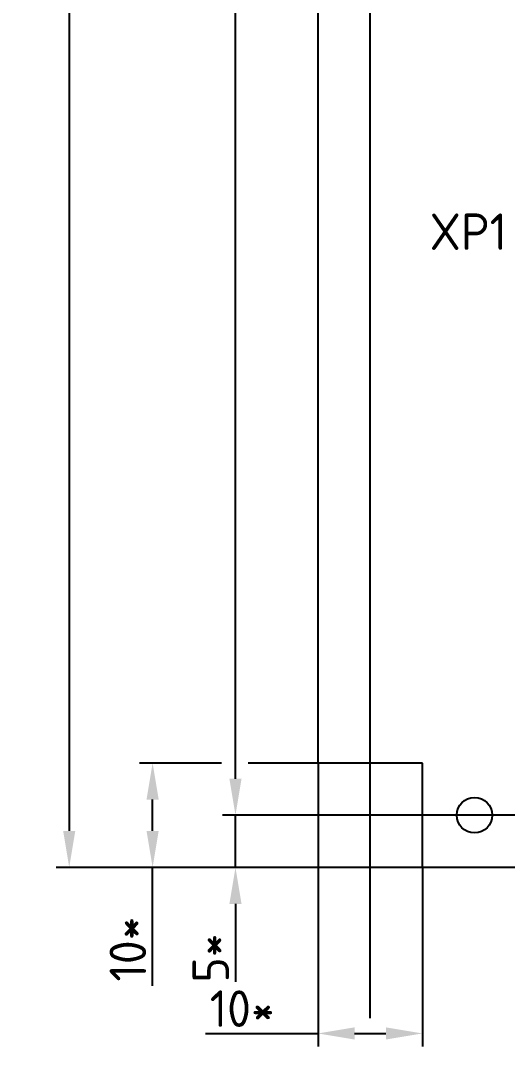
# Model space of a CAD drawing. Extents: x -34 to 51106, y -14166 to 1700.
# Drawn here: x 1425.5 to 1472.2, y -1.4 to 96.9 of the extents above; entities that cross this region are included whole.
import ezdxf

# ---------------------------------------------------------------- set-up
doc = ezdxf.new("R2010")
doc.units = 0
doc.linetypes.add('ACAD_ISO04W100', pattern=[30, 24, -3, 0, -3])
doc.linetypes.add('СПЛОШНАЯ', pattern=[0])
doc.layers.get('0').update_dxf_attribs({"linetype": 'CONTINUOUS'})
doc.layers.get('DEFPOINTS').update_dxf_attribs({"linetype": 'CONTINUOUS'})
doc.layers.add('РАЗМЕРЫ', color=2, linetype='CONTINUOUS')
doc.layers.add('ТЕКСТ', color=4, linetype='CONTINUOUS')
doc.styles.add('GOST_TYPE_B', font='GOST_B.TTF', dxfattribs={"height": 3.5})
doc.dimstyles.new('GOST', dxfattribs={"dimscale": 0, "dimtxt": 3.5, "dimasz": 3.5, "dimexe": 1.25, "dimexo": 0, "dimtad": 1, "dimdec": 3, "dimtxsty": 'GOST_TYPE_B', "dimcen": 5, "dimazin": 3, "dimtm": 1e-09, "dimtfac": 0.75, "dimtdec": 3, "dimtmove": 0, "dimatfit": 3, "dimtolj": 1})

# ---------------------------------------------------------------- blocks, each defined once
blk = doc.blocks.new('*D334')
at = {"layer": 'DEFPOINTS', "color": 0, "linetype": 'CONTINUOUS'}
for p in [(1446.085, 20.721), (1469.013, 20.721), (1464.013, 15.721)]:
    blk.add_point(p, dxfattribs=at)
at = {"layer": 'РАЗМЕРЫ', "color": 0, "linetype": 'СПЛОШНАЯ'}
for p, q in [((1446.085, 24.221), (1446.085, 27.721)), ((1446.085, 15.721), (1446.085, 20.721)), ((1464.013, 15.721), (1444.835, 15.721)), ((1446.085, 12.221), (1446.085, 8.721))]:
    blk.add_line(p, q, dxfattribs=at)
at = {"layer": 'РАЗМЕРЫ', "color": 0}
blk.add_line((1469.013, 20.721), (1444.835, 20.721), dxfattribs=at)
at = {"layer": 'РАЗМЕРЫ', "color": 0, "linetype": 'CONTINUOUS'}
for points in [[(1445.502, 24.221), (1446.669, 24.221), (1446.085, 20.721)], [(1445.502, 12.221), (1446.669, 12.221), (1446.085, 15.721)]]:
    blk.add_solid(points, dxfattribs=at)
at = {"layer": 'РАЗМЕРЫ', "color": 0, "linetype": 'CONTINUOUS', "insert": (1443.71, 7.028), "char_height": 3.5, "attachment_point": 5, "rotation": 90, "style": 'GOST_TYPE_B'}
blk.add_mtext('\\A1;5*', dxfattribs=at)
blk = doc.blocks.new('*D335')
at = {"layer": 'DEFPOINTS', "color": 0, "linetype": 'CONTINUOUS'}
for p in [(1459.013, 215.721), (1454.013, 205.721), (1459.013, 1.279)]:
    blk.add_point(p, dxfattribs=at)
at = {"layer": 'РАЗМЕРЫ', "color": 0, "linetype": 'СПЛОШНАЯ'}
for p, q in [((1454.013, 205.721), (1454.013, 216.971)), ((1450.513, 215.721), (1447.013, 215.721)), ((1454.013, 215.721), (1459.013, 215.721)), ((1462.513, 215.721), (1466.013, 215.721))]:
    blk.add_line(p, q, dxfattribs=at)
at = {"layer": 'РАЗМЕРЫ', "color": 0}
blk.add_line((1459.013, 1.279), (1459.013, 216.971), dxfattribs=at)
at = {"layer": 'РАЗМЕРЫ', "color": 0, "linetype": 'CONTINUOUS'}
for points in [[(1450.513, 216.304), (1450.513, 215.137), (1454.013, 215.721)], [(1462.513, 216.304), (1462.513, 215.137), (1459.013, 215.721)]]:
    blk.add_solid(points, dxfattribs=at)
at = {"layer": 'РАЗМЕРЫ', "color": 0, "linetype": 'CONTINUOUS', "insert": (1444.532, 218.371), "char_height": 3.5, "attachment_point": 5, "style": 'GOST_TYPE_B'}
blk.add_mtext('\\A1;5*', dxfattribs=at)
blk = doc.blocks.new('*D336')
at = {"layer": 'DEFPOINTS', "color": 0, "linetype": 'CONTINUOUS'}
for p in [(1454.013, 205.721), (1430.138, 15.721), (1437.214, 15.721)]:
    blk.add_point(p, dxfattribs=at)
at = {"layer": 'РАЗМЕРЫ', "color": 0, "linetype": 'СПЛОШНАЯ'}
for p, q in [((1454.013, 205.721), (1428.888, 205.721)), ((1430.138, 202.221), (1430.138, 19.221))]:
    blk.add_line(p, q, dxfattribs=at)
at = {"layer": 'РАЗМЕРЫ', "color": 0}
blk.add_line((1437.214, 15.721), (1428.888, 15.721), dxfattribs=at)
at = {"layer": 'РАЗМЕРЫ', "color": 0, "linetype": 'CONTINUOUS'}
for points in [[(1429.554, 202.221), (1430.721, 202.221), (1430.138, 205.721)], [(1429.554, 19.221), (1430.721, 19.221), (1430.138, 15.721)]]:
    blk.add_solid(points, dxfattribs=at)
at = {"layer": 'РАЗМЕРЫ', "color": 0, "linetype": 'CONTINUOUS', "insert": (1427.763, 110.721), "char_height": 3.5, "attachment_point": 5, "rotation": 90, "style": 'GOST_TYPE_B'}
blk.add_mtext('\\A1;190*', dxfattribs=at)
blk = doc.blocks.new('*D337')
at = {"layer": 'DEFPOINTS', "color": 0, "linetype": 'CONTINUOUS'}
for p in [(1438.138, 25.721), (1444.739, 25.721), (1454.013, 15.721)]:
    blk.add_point(p, dxfattribs=at)
at = {"layer": 'РАЗМЕРЫ', "color": 0}
blk.add_line((1444.739, 25.721), (1436.888, 25.721), dxfattribs=at)
at = {"layer": 'РАЗМЕРЫ', "color": 0, "linetype": 'СПЛОШНАЯ'}
for p, q in [((1438.138, 19.221), (1438.138, 22.221)), ((1454.013, 15.721), (1436.888, 15.721)), ((1438.138, 4.375), (1438.138, 15.721))]:
    blk.add_line(p, q, dxfattribs=at)
at = {"layer": 'РАЗМЕРЫ', "color": 0, "linetype": 'CONTINUOUS'}
for points in [[(1437.554, 22.221), (1438.721, 22.221), (1438.138, 25.721)], [(1437.554, 19.221), (1438.721, 19.221), (1438.138, 15.721)]]:
    blk.add_solid(points, dxfattribs=at)
at = {"layer": 'РАЗМЕРЫ', "color": 0, "linetype": 'CONTINUOUS', "insert": (1435.763, 7.885), "char_height": 3.5, "attachment_point": 5, "rotation": 90, "style": 'GOST_TYPE_B'}
blk.add_mtext('\\A1;10*', dxfattribs=at)
blk = doc.blocks.new('*D333')
at = {"layer": 'DEFPOINTS', "color": 0, "linetype": 'CONTINUOUS'}
for p in [(1446.085, 200.721), (1459.013, 200.721), (1469.013, 20.721)]:
    blk.add_point(p, dxfattribs=at)
at = {"layer": 'РАЗМЕРЫ', "color": 0}
blk.add_line((1459.013, 200.721), (1444.835, 200.721), dxfattribs=at)
at = {"layer": 'РАЗМЕРЫ', "color": 0, "linetype": 'СПЛОШНАЯ'}
for p, q in [((1446.085, 24.221), (1446.085, 197.221)), ((1469.013, 20.721), (1444.835, 20.721))]:
    blk.add_line(p, q, dxfattribs=at)
at = {"layer": 'РАЗМЕРЫ', "color": 0, "linetype": 'CONTINUOUS'}
for points in [[(1445.502, 197.221), (1446.669, 197.221), (1446.085, 200.721)], [(1445.502, 24.221), (1446.669, 24.221), (1446.085, 20.721)]]:
    blk.add_solid(points, dxfattribs=at)
at = {"layer": 'РАЗМЕРЫ', "color": 0, "linetype": 'CONTINUOUS', "insert": (1443.71, 110.721), "char_height": 3.5, "attachment_point": 5, "rotation": 90, "style": 'GOST_TYPE_B'}
blk.add_mtext('\\A1;180*', dxfattribs=at)
blk = doc.blocks.new('*D338')
at = {"layer": 'DEFPOINTS', "color": 0, "linetype": 'CONTINUOUS'}
for p in [(1454.013, 25.721), (1464.013, 15.721), (1464.013, -0.197)]:
    blk.add_point(p, dxfattribs=at)
at = {"layer": 'РАЗМЕРЫ', "color": 0, "linetype": 'СПЛОШНАЯ'}
for p, q in [((1454.013, 25.721), (1454.013, -1.447)), ((1443.218, -0.197), (1454.013, -0.197)), ((1457.513, -0.197), (1460.513, -0.197))]:
    blk.add_line(p, q, dxfattribs=at)
at = {"layer": 'РАЗМЕРЫ', "color": 0}
blk.add_line((1464.013, 15.721), (1464.013, -1.447), dxfattribs=at)
at = {"layer": 'РАЗМЕРЫ', "color": 0, "linetype": 'CONTINUOUS'}
for points in [[(1457.513, 0.386), (1457.513, -0.78), (1454.013, -0.197)], [(1460.513, 0.386), (1460.513, -0.78), (1464.013, -0.197)]]:
    blk.add_solid(points, dxfattribs=at)
at = {"layer": 'РАЗМЕРЫ', "color": 0, "linetype": 'CONTINUOUS', "insert": (1446.728, 2.178), "char_height": 3.5, "attachment_point": 5, "style": 'GOST_TYPE_B'}
blk.add_mtext('\\A1;10*', dxfattribs=at)

msp = doc.modelspace()

# ---------------------------------------------------------------- linework, layer by layer
at = {"linetype": 'CONTINUOUS'}
for p, q in [((1454.0128, 25.7206), (1454.0128, 126.841)), ((1464.0128, 25.7206), (1454.0128, 25.7206)), ((1464.0128, 15.7206), (1464.0128, 25.7206)), ((1724.0128, 15.7206), (1464.0128, 15.7206))]:
    msp.add_line(p, q, dxfattribs=at)
msp.add_circle((1469.0128, 20.7206), 1.7, dxfattribs=at)
at = {"layer": 'РАЗМЕРЫ', "linetype": 'CONTINUOUS'}
for p, q in [((1454.0128, 25.7206), (1447.2947, 25.7206)), ((1446.0854, 8.7206), (1446.0854, 4.7349))]:
    msp.add_line(p, q, dxfattribs=at)
at = {"layer": 'РАЗМЕРЫ', "linetype": 'ACAD_ISO04W100', "ltscale": 0.8}
msp.add_line((1722.4816, 20.7206), (1466.8914, 20.7206), dxfattribs=at)

# ---------------------------------------------------------------- texts
at = {"layer": 'ТЕКСТ', "style": 'GOST_TYPE_B'}
msp.add_text('XP1', height=3.5, dxfattribs=at).set_placement((1464.7038, 74.9045))

# ---------------------------------------------------------------- dimensions: what is measured, and where the dimension line sits
at = {"layer": 'РАЗМЕРЫ', "linetype": 'CONTINUOUS'}
for base, p1, p2, picture, middle in [((1459.0128, 215.7206), (1454.0128, 205.7206), (1459.0128, 1.2785), '*D335', (1444.5325, 215.9958)), ((1464.0128, -0.1969), (1454.0128, 25.7206), (1464.0128, 15.7206), '*D338', (1446.7277, 0.3467))]:
    dim = msp.add_linear_dim(base=base, p1=p1, p2=p2, text='<>*', dimstyle='GOST', override={"dimscale": 1}, dxfattribs=at)
    dim.commit()
    dim.dimension.update_dxf_attribs({"geometry": picture, "text_midpoint": middle, "dimtype": 160})
for base, p1, p2, picture, middle in [((1430.1376, 15.7206), (1454.0128, 205.7206), (1437.2139, 15.7206), '*D336', (1427.7626, 110.7206)), ((1446.0854, 200.7206), (1469.0128, 20.7206), (1459.0128, 200.7206), '*D333', (1443.7104, 110.7206))]:
    dim = msp.add_linear_dim(base=base, p1=p1, p2=p2, angle=90, text='<>*', dimstyle='GOST', override={"dimscale": 1}, dxfattribs=at)
    dim.commit()
    dim.dimension.update_dxf_attribs({"geometry": picture, "text_midpoint": middle})
for base, p1, p2, override, picture, middle in [((1446.0854, 20.7206), (1464.0128, 15.7206), (1469.0128, 20.7206), {"dimscale": 1, "dimdec": 0}, '*D334', (1446.0854, 7.028)), ((1438.1376, 25.7206), (1454.0128, 15.7206), (1444.7388, 25.7206), {"dimscale": 1}, '*D337', (1436.4206, 7.8853))]:
    dim = msp.add_linear_dim(base=base, p1=p1, p2=p2, angle=90, text='<>*', dimstyle='GOST', override=override, dxfattribs=at)
    dim.commit()
    dim.dimension.update_dxf_attribs({"geometry": picture, "text_midpoint": middle, "dimtype": 160})

doc.saveas('drawing.dxf')
